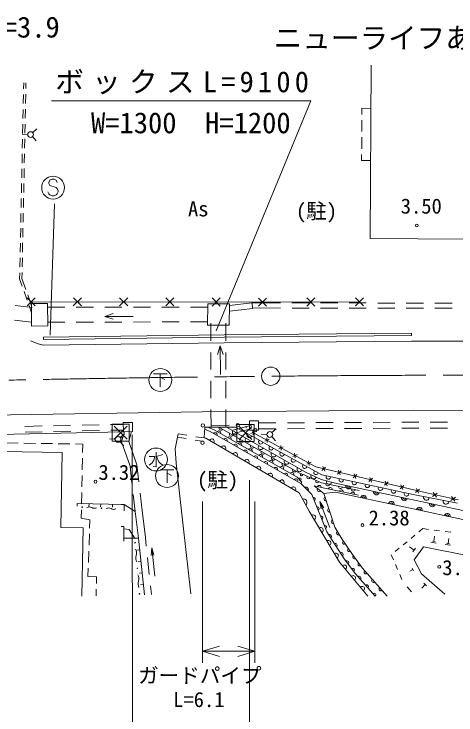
# Model space of a CAD drawing. Units: millimetres, scale not verified. Extents: x 40000 to 680000, y 20000 to 380000.
# Drawn here: x 143323 to 181985, y 262276 to 323581 of the extents above; entities that cross this region are included whole.
import ezdxf
from ezdxf.enums import TextEntityAlignment as Align

# ---------------------------------------------------------------- set-up
doc = ezdxf.new("R2010")
doc.units = ezdxf.units.MM
doc.header["$LTSCALE"] = 1000
doc.linetypes.add('CHAIN', pattern=[18.5, 12, -1.5, 3.5, -1.5])
for name, color, linetype, lineweight in [('M-BGD', 7, 'Continuous', 13), ('M-BGD-EXST', 7, 'Continuous', 13), ('M-BMK', 2, 'CHAIN', 13), ('M-BMK-OTRS', 5, 'Continuous', 13), ('M-BMK-ROW', 30, 'Continuous', 13), ('M-BMK-SRVR', 3, 'Continuous', 13), ('M-STR-HTXT', 7, 'Continuous', 13), ('M-STR-STRC', 7, 'Continuous', 13), ('M-STR-STRD', 7, 'Continuous', 13)]:
    doc.layers.add(name, color=color, linetype=linetype, lineweight=lineweight)
doc.styles.add('ＭＳ ゴシック', font='')
doc.styles.get('ＭＳ ゴシック').set_extended_font_data('MS Gothic')

msp = doc.modelspace()

# ---------------------------------------------------------------- linework, layer by layer
at = {"layer": 'M-BGD'}
for p, q in [((144158, 317043), (144169, 317564)), ((144369, 317568), (144358, 317062)), ((144131, 315744), (144148, 316543)), ((144348, 316562), (144331, 315762)), ((144104, 314444), (144121, 315244)), ((144321, 315262), (144304, 314462)), ((173760, 315334), (173757, 314799)), ((174548, 315329), (173760, 315334)), ((144077, 313144), (144094, 313944)), ((144294, 313962), (144278, 313162)), ((173753, 314299), (173746, 313299)), ((144958, 313208), (145330, 313542)), ((144023, 313081), (144523, 313054)), ((144267, 312663), (144251, 311863)), ((144939, 312855), (145273, 312484)), ((173743, 312799), (173736, 311799)), ((144050, 311844), (144067, 312644)), ((144023, 310545), (144040, 311345)), ((144240, 311363), (144224, 310563)), ((173732, 311299), (173728, 310764)), ((173728, 310764), (174516, 310758)), ((143996, 309245), (144013, 310045)), ((144213, 310063), (144197, 309263)), ((143969, 307945), (143986, 308745)), ((144186, 308763), (144170, 307964)), ((143942, 306646), (143959, 307445)), ((144159, 307464), (144143, 306664)), ((143915, 305346), (143932, 306146)), ((144132, 306164), (144116, 305364)), ((143888, 304046), (143905, 304846)), ((144105, 304864), (144089, 304064)), ((143862, 302746), (143878, 303546)), ((144079, 303565), (144062, 302765)), ((143835, 301447), (143851, 302246)), ((144052, 302265), (144035, 301465)), ((143813, 300426), (143824, 300947)), ((144038, 299787), (143813, 300426)), ((144025, 300965), (144014, 300458)), ((144014, 300458), (144353, 299495)), ((144469, 298561), (144204, 299316)), ((144465, 298062), (145173, 298768)), ((145172, 298061), (144466, 298769)), ((144519, 299024), (144857, 298061)), ((148511, 298057), (149219, 298763)), ((149218, 298056), (148512, 298764)), ((152558, 298052), (153266, 298758)), ((153265, 298051), (152559, 298759)), ((156604, 298047), (157312, 298753)), ((157311, 298046), (156605, 298754)), ((161358, 298041), (160651, 298749)), ((160651, 298042), (161359, 298748)), ((164697, 298037), (165405, 298743)), ((165404, 298036), (164698, 298744)), ((169648, 298043), (168940, 298749)), ((168941, 298042), (169647, 298750)), ((173892, 298049), (173184, 298755)), ((173185, 298048), (173891, 298756)), ((143428, 298102), (144898, 297926)), ((144860, 297451), (144635, 298089)), ((153766, 297944), (155266, 297947)), ((156266, 297949), (157766, 297951)), ((158766, 297953), (160266, 297956)), ((164122, 298308), (162172, 298087)), ((164796, 298321), (164122, 298308)), ((164122, 298308), (164220, 297816)), ((166639, 298318), (164796, 298321)), ((169139, 298315), (167639, 298317)), ((171639, 298311), (170139, 298313)), ((174139, 298308), (172639, 298310)), ((176639, 298304), (175139, 298306)), ((179139, 298301), (177639, 298303)), ((181639, 298298), (180139, 298300)), ((146265, 297931), (146266, 297931)), ((146266, 297931), (147766, 297934)), ((148766, 297936), (150266, 297938)), ((151256, 297131), (152006, 297382)), ((151266, 297940), (152766, 297943)), ((164220, 297816), (162167, 297583)), ((164800, 297871), (164211, 297860)), ((166641, 297868), (164800, 297871)), ((169141, 297865), (167641, 297867)), ((171641, 297861), (170141, 297863)), ((174141, 297858), (172641, 297860)), ((176641, 297854), (175141, 297856)), ((179141, 297851), (177641, 297853)), ((181641, 297848), (180141, 297850)), ((143357, 296801), (144823, 296625)), ((151256, 297131), (153756, 297135)), ((151256, 297131), (152006, 296882)), ((144823, 296625), (144863, 296625)), ((146270, 296631), (147769, 296634)), ((148769, 296636), (150269, 296638)), ((151269, 296640), (152769, 296643)), ((153769, 296644), (155269, 296647)), ((156269, 296649), (157769, 296651)), ((158769, 296653), (160269, 296656)), ((160553, 294990), (160553, 296550)), ((161853, 294990), (161853, 296550)), ((161364, 294562), (161122, 293809)), ((161364, 294562), (161393, 292062)), ((161364, 294562), (161622, 293814)), ((160553, 292490), (160553, 293990)), ((161853, 292490), (161853, 293990)), ((160554, 289990), (160554, 291490)), ((161854, 289990), (161854, 291490)), ((160555, 287430), (160554, 288990)), ((161855, 287431), (161854, 288990)), ((145777, 287551), (144278, 287520)), ((148277, 287602), (146777, 287571)), ((150776, 287653), (149277, 287622)), ((152877, 287695), (151776, 287673)), ((162142, 287617), (160590, 287604)), ((164100, 287636), (162450, 287174)), ((166234, 287826), (164709, 287820)), ((168734, 287838), (167234, 287831)), ((171234, 287849), (169734, 287842)), ((173734, 287860), (172234, 287853)), ((176234, 287871), (174734, 287864)), ((178734, 287882), (177234, 287875)), ((181234, 287893), (179734, 287887)), ((141771, 286796), (152890, 287046)), ((145789, 287051), (144289, 287020)), ((148288, 287102), (146788, 287071)), ((150788, 287153), (149288, 287122)), ((152887, 287195), (151787, 287173)), ((152728, 286164), (152975, 287048)), ((153356, 286183), (153602, 287060)), ((159995, 287281), (160487, 287065)), ((160248, 287446), (160787, 287235)), ((160487, 287065), (168426, 282516)), ((160787, 287235), (168104, 283071)), ((168302, 283419), (161231, 287443)), ((168880, 283478), (161910, 287440)), ((161910, 287440), (168880, 283478)), ((164104, 287325), (162453, 286863)), ((163333, 287109), (164479, 286475)), ((163694, 287392), (163612, 287415)), ((164417, 287079), (164030, 286888)), ((164247, 286770), (164200, 287198)), ((169733, 283965), (164223, 286984)), ((166236, 287306), (164713, 287300)), ((165887, 286972), (166259, 287306)), ((168736, 287318), (167236, 287311)), ((171236, 287329), (169736, 287322)), ((173736, 287340), (172236, 287333)), ((176236, 287351), (174736, 287344)), ((178736, 287362), (177236, 287355)), ((181236, 287373), (179736, 287367)), ((151679, 286414), (152178, 286387)), ((152613, 286541), (152985, 286875)), ((152732, 286631), (152776, 286486)), ((157687, 286853), (157411, 285544)), ((158379, 286443), (157625, 286559)), ((158433, 286738), (157687, 286853)), ((159923, 286205), (159169, 286321)), ((159969, 286502), (159223, 286616)), ((159826, 286848), (159826, 286840)), ((159969, 286502), (160099, 286477)), ((160099, 286477), (168253, 281692)), ((164413, 286513), (166304, 285425)), ((164479, 286475), (166304, 285425)), ((164952, 286845), (165451, 286818)), ((165641, 286409), (165255, 286218)), ((165471, 286099), (165425, 286527)), ((165868, 286619), (166202, 286248)), ((143696, 286051), (142696, 286065)), ((145196, 286029), (144196, 286043)), ((146695, 286007), (145695, 286021)), ((148195, 285985), (147195, 285999)), ((149345, 285968), (148695, 285978)), ((149328, 285227), (149345, 285968)), ((152594, 286189), (152929, 285817)), ((153469, 284032), (152728, 286164)), ((154058, 284168), (153356, 286183)), ((166865, 285738), (166479, 285547)), ((166696, 285428), (166649, 285856)), ((142287, 285317), (147535, 285219)), ((147414, 278687), (147535, 285219)), ((157411, 285544), (157500, 284306)), ((170261, 283267), (166304, 285425)), ((166304, 285425), (169976, 283423)), ((167920, 284757), (167873, 285185)), ((149296, 283727), (149318, 284727)), ((168090, 285067), (167704, 284876)), ((169145, 284086), (169098, 284515)), ((153642, 282554), (153469, 284032)), ((154234, 282657), (154058, 284168)), ((157902, 280614), (157500, 284306)), ((169314, 284396), (168928, 284205)), ((179302, 281727), (169733, 283965)), ((170578, 283949), (170256, 283662)), ((170498, 283605), (170336, 284005)), ((168302, 283419), (168699, 283273)), ((168699, 283273), (169490, 282888)), ((170196, 282869), (168880, 283478)), ((168880, 283478), (170196, 282869)), ((170261, 283267), (178236, 281546)), ((171945, 283629), (171623, 283342)), ((171865, 283285), (171703, 283686)), ((173312, 283309), (172990, 283022)), ((173232, 282966), (173070, 283366)), ((149263, 282228), (149285, 283228)), ((168104, 283071), (168501, 282640)), ((168426, 282516), (168501, 282640)), ((169490, 282888), (170212, 282583)), ((171571, 282528), (170196, 282869)), ((170196, 282869), (171571, 282528)), ((174679, 282989), (174357, 282702)), ((174598, 282646), (174437, 283046)), ((176046, 282670), (175724, 282383)), ((175965, 282326), (175804, 282726)), ((168426, 282516), (169365, 281560)), ((169585, 282303), (170423, 281659)), ((170489, 282123), (169585, 282303)), ((170212, 282583), (173530, 281900)), ((173450, 281508), (170489, 282123)), ((184808, 279692), (171571, 282528)), ((177413, 282350), (177091, 282063)), ((177332, 282006), (177171, 282406)), ((178780, 282030), (178458, 281743)), ((178699, 281686), (178538, 282087)), ((149230, 280728), (149252, 281728)), ((153932, 280083), (153759, 281561)), ((154527, 280154), (154351, 281664)), ((168253, 281692), (169136, 280105)), ((169365, 281560), (170677, 278299)), ((170423, 281659), (171452, 281767)), ((171387, 278692), (170423, 281659)), ((170423, 281659), (171387, 278692)), ((171452, 281767), (184690, 278901)), ((178236, 281546), (182122, 280794)), ((179302, 281727), (182176, 281090)), ((180347, 281677), (179923, 281395)), ((180285, 281330), (179986, 281743)), ((170065, 280948), (170957, 278664)), ((170422, 280390), (170065, 280948)), ((170065, 280948), (170180, 280295)), ((181946, 281316), (181522, 281034)), ((181883, 280968), (181585, 281381)), ((148857, 280775), (148851, 280525)), ((148857, 280775), (152958, 280670)), ((149203, 279487), (149219, 280228)), ((149883, 280749), (149876, 280499)), ((150908, 280723), (150901, 280473)), ((151933, 280696), (151926, 280447)), ((152958, 280670), (152708, 280671)), ((152958, 280670), (152956, 280127)), ((152958, 280670), (153932, 280083)), ((158796, 272884), (157902, 280614)), ((154215, 277732), (153932, 280083)), ((153932, 280083), (154215, 277732)), ((154811, 277799), (154527, 280154)), ((169136, 280105), (171782, 275632)), ((149966, 279329), (149203, 279487)), ((149940, 278612), (149966, 279329)), ((149363, 278650), (147414, 278687)), ((149363, 278650), (149252, 272668)), ((152937, 278772), (152687, 278771)), ((152940, 277734), (152937, 278772)), ((152937, 278772), (152940, 277734)), ((152964, 278547), (153394, 278493)), ((153394, 278493), (153853, 277759)), ((171995, 277673), (171387, 278692)), ((171387, 278692), (171995, 277673)), ((179089, 278577), (178743, 278290)), ((179089, 278577), (179578, 278512)), ((180067, 278448), (180556, 278383)), ((149885, 277113), (149922, 278113)), ((152940, 277734), (152939, 277484)), ((154215, 277732), (152940, 277734)), ((152940, 277734), (154215, 277732)), ((154215, 277732), (153966, 277705)), ((154740, 272792), (154215, 277732)), ((154215, 277732), (154740, 272792)), ((154891, 277043), (154811, 277799)), ((170677, 278299), (172216, 275927)), ((178397, 278004), (178052, 277717)), ((180043, 277458), (180113, 277915)), ((181045, 278318), (181535, 278253)), ((181292, 277266), (181362, 277724)), ((171995, 277673), (172873, 276395)), ((177706, 277430), (177361, 277143)), ((180254, 277308), (179797, 277379)), ((180157, 277440), (179929, 277476)), ((181503, 277116), (181045, 277187)), ((181407, 277248), (181177, 277284)), ((149831, 275614), (149867, 276614)), ((154322, 276721), (154073, 276695)), ((155308, 276232), (155365, 276893)), ((155644, 274409), (155365, 276893)), ((155365, 276893), (155567, 276261)), ((177015, 276856), (176669, 276569)), ((178329, 276694), (177923, 276982)), ((178444, 276857), (178214, 276532)), ((178335, 275837), (179140, 276974)), ((179140, 276974), (184718, 275868)), ((155156, 274557), (154997, 276049)), ((172216, 275927), (173192, 274625)), ((172873, 276395), (173776, 275140)), ((176324, 276282), (176508, 275853)), ((154430, 275710), (154181, 275684)), ((171782, 275632), (174275, 272666)), ((176693, 275424), (176877, 274995)), ((178983, 274632), (178335, 275837)), ((149787, 274398), (149813, 275115)), ((154537, 274699), (154288, 274673)), ((173776, 275140), (175971, 272655)), ((178219, 274997), (177957, 274857)), ((178162, 275102), (178275, 274893)), ((150539, 274372), (149787, 274398)), ((150528, 273784), (150539, 274372)), ((173192, 274625), (174920, 272662)), ((177061, 274566), (177246, 274137)), ((178983, 274632), (180997, 272845)), ((154645, 273688), (154396, 273662)), ((155342, 272806), (155261, 273563)), ((178086, 273047), (177711, 273486)), ((179291, 273691), (179011, 273375)), ((179164, 273803), (179417, 273579)), ((150507, 272696), (150518, 273284))]:
    msp.add_line(p, q, dxfattribs=at)
for points in [[(174574, 319096), (174468, 303962), (195266, 303816), (195372, 318951)], [(173538, 298402), (165051, 298390), (144819, 298415)], [(159969, 286502), (160001, 287447), (162677, 287438), (163333, 287109)]]:
    msp.add_lwpolyline(points, dxfattribs=at)
for points in [[(146264, 298267), (146272, 296296), (144865, 296290), (144857, 298261)], [(162173, 298221), (162156, 296355), (160259, 296373), (160276, 298238)], [(153700, 287062), (152890, 287046), (152874, 287850), (153684, 287866)], [(164708, 287995), (164714, 287186), (163931, 287180), (163925, 287989)]]:
    msp.add_lwpolyline(points, close=True, dxfattribs=at)
for centre, radius in [((144772, 313041), 250), ((178563, 305090), 125), ((159840, 287598), 150), ((162892, 287623), 150), ((164415, 287184), 150), ((165701, 286805), 250), ((152427, 286374), 250), ((159811, 286090), 150), ((150454, 282682), 125), ((149282, 280456), 25), ((150971, 280366), 25), ((173803, 278886), 125), ((153913, 277341), 25), ((180526, 275237), 125), ((154107, 275104), 25), ((154302, 272868), 25)]:
    msp.add_circle(centre, radius, dxfattribs=at)
for centre, radius, start, end in [((160918, 286794), 171, 337.15294, 143.22244), ((161231, 286951), 178, 339.27794, 141.44024), ((161433, 287360), 178, 159.47184, 321.24574), ((162639, 286991), 219, 142.29824, 338.45854), ((160633, 286219), 203, 316.05544, 163.13364), ((161800, 286289), 171, 337.15214, 143.22324), ((162146, 286430), 178, 339.27844, 141.43824), ((162351, 286838), 178, 159.47184, 321.24574), ((163268, 286316), 178, 159.47264, 321.24494), ((163771, 286347), 219, 142.29924, 338.45754), ((163915, 286743), 212, 140.53034, 341.51604), ((164904, 286157), 187, 130.20384, 349.96164), ((161652, 285621), 203, 316.05474, 163.13364), ((162682, 285783), 171, 337.15284, 143.22334), ((163060, 285910), 178, 339.27994, 141.43754), ((164186, 285793), 178, 159.47104, 321.24664), ((164903, 285704), 219, 142.29824, 338.45854), ((165816, 285632), 187, 130.20474, 349.96064), ((162671, 285023), 203, 316.05644, 163.13264), ((163564, 285278), 171, 337.15294, 143.22244), ((163975, 285389), 178, 339.27794, 141.44024), ((165104, 285271), 178, 159.47104, 321.24664), ((166035, 285060), 219, 142.29824, 338.45854), ((166772, 285107), 196, 135.23174, 347.57464), ((163691, 284425), 203, 316.05644, 163.13264), ((164446, 284772), 171, 337.15214, 143.22324), ((164889, 284869), 178, 339.27844, 141.43824), ((165804, 284349), 178, 339.27844, 141.43824), ((166022, 284749), 178, 159.47104, 321.24664), ((167167, 284416), 219, 142.29924, 338.45754), ((167762, 284568), 196, 135.23204, 347.57504), ((164710, 283826), 203, 316.05644, 163.13264), ((165328, 284267), 171, 337.15294, 143.22244), ((166210, 283762), 171, 337.15214, 143.22324), ((166719, 283828), 178, 339.27824, 141.43924), ((166939, 284227), 178, 159.47104, 321.24664), ((168298, 283773), 219, 142.29774, 338.45904), ((168751, 284028), 196, 135.23214, 347.57354), ((165729, 283228), 203, 316.05544, 163.13364), ((167093, 283256), 171, 337.15284, 143.22334), ((167633, 283308), 178, 339.27794, 141.44024), ((167857, 283705), 178, 159.47144, 321.24464), ((168480, 283291), 91.6, 120.19754, 19.43424), ((169535, 283166), 242, 153.26364, 337.11654), ((169740, 283489), 196, 135.23224, 347.57414), ((166748, 282630), 203, 316.05424, 163.13414), ((167975, 282751), 171, 337.15294, 143.22244), ((168334, 282885), 107, 288.76524, 156.48984), ((169093, 283078), 147, 152.73244, 335.39304), ((169844, 282719), 132, 149.14764, 344.96274), ((170820, 283096), 200, 153.51834, 2.12704), ((170880, 282686), 236, 162.77084, 349.37294), ((171960, 282850), 200, 153.51764, 2.12754), ((173099, 282604), 200, 153.51834, 2.12704), ((167767, 282032), 203, 316.05644, 163.13264), ((168831, 281974), 241, 336.73174, 112.24734), ((170021, 282004), 178, 151.58924, 313.25344), ((170036, 282209), 154, 350.07034, 167.31714), ((170773, 282511), 193, 181.26944, 335.47774), ((170979, 282002), 169, 354.74454, 161.80564), ((171880, 282284), 193, 181.26814, 335.47744), ((172585, 282311), 250, 167.90734, 347.90734), ((172585, 282311), 125, 167.90734, 347.90734), ((172986, 282056), 193, 181.26974, 335.47594), ((174238, 282358), 200, 153.51754, 2.12614), ((175378, 282112), 200, 153.51834, 2.12564), ((171965, 281797), 169, 354.74264, 161.80744), ((172952, 281592), 169, 354.74434, 161.80754), ((173895, 281238), 250, 347.78364, 167.78364), ((175029, 281787), 250, 167.90734, 347.90734), ((175029, 281787), 125, 167.90734, 347.90734), ((176517, 281867), 200, 153.51834, 2.12564), ((177656, 281621), 200, 153.51754, 2.12614), ((168643, 280870), 308, 309.98144, 108.17374), ((169533, 281153), 146, 290.54034, 113.28024), ((170607, 281172), 175, 116.24724, 279.75954), ((173895, 281238), 125, 347.78364, 167.78364), ((176338, 280709), 250, 347.78364, 167.78364), ((176338, 280709), 125, 347.78364, 167.78364), ((177474, 281264), 250, 167.90734, 347.90734), ((177474, 281264), 125, 167.90734, 347.90734), ((179398, 281319), 260, 171.94784, 347.53254), ((179918, 280740), 250, 167.90734, 347.90734), ((181115, 280976), 260, 171.94784, 347.53254), ((149893, 280001), 472, 60.32624, 113.57244), ((150360, 280821), 472, 240.32594, 293.57274), ((151581, 279911), 472, 60.32624, 113.57244), ((152048, 280731), 472, 240.32624, 293.57244), ((169860, 280338), 146, 290.54124, 113.27854), ((170929, 280183), 175, 116.24664, 279.76024), ((178782, 280180), 250, 347.78364, 167.78364), ((178782, 280180), 125, 347.78364, 167.78364), ((179918, 280740), 125, 167.90734, 347.90734), ((169493, 279561), 219, 292.40974, 128.81284), ((170188, 279523), 146, 290.54114, 113.27944), ((181225, 279651), 250, 347.78364, 167.78364), ((181225, 279651), 125, 347.78364, 167.78364), ((171250, 279194), 175, 116.24854, 279.75984), ((170155, 278443), 219, 292.40964, 128.81234), ((170516, 278708), 146, 290.54034, 113.28024), ((171739, 278211), 205, 136.47854, 285.17464), ((170927, 277899), 157, 305.62904, 120.34614), ((170817, 277325), 219, 292.40964, 128.81234), ((171441, 277109), 157, 305.62694, 120.34674), ((172199, 277343), 131, 115.95544, 313.00064), ((153227, 276436), 812, 344.75834, 25.17384), ((172637, 276704), 131, 115.95474, 313.00274), ((154794, 276009), 812, 164.75984, 205.17334), ((171478, 276207), 219, 292.40964, 128.81234), ((171954, 276318), 157, 305.62804, 120.34564), ((173083, 276070), 130, 117.08384, 314.40904), ((172208, 275191), 208, 298.41584, 141.68744), ((172471, 275610), 136, 301.07284, 132.61654), ((173534, 275442), 130, 117.08124, 314.41174), ((172959, 274959), 136, 301.07384, 132.61714), ((174118, 274778), 167, 137.16664, 305.73364), ((153421, 274200), 812, 344.75794, 25.17524), ((172994, 274255), 208, 298.41404, 141.68924), ((173507, 274242), 166, 316.85854, 125.83204), ((174776, 274033), 167, 137.16734, 305.73174), ((154988, 273773), 812, 164.75984, 205.17334), ((173781, 273319), 208, 298.41584, 141.68744), ((174162, 273498), 166, 316.85854, 125.83204), ((174817, 272754), 166, 325.94044, 125.83334), ((175435, 273287), 167, 137.16734, 305.73174)]:
    msp.add_arc(centre, radius, start, end, dxfattribs=at)
at = {"layer": 'M-BGD-EXST'}
for p, q in [((155520, 292125), (156720, 292125)), ((156120, 292125), (156120, 290975)), ((156120, 291825), (156520, 291625)), ((155745, 285270), (155745, 283970)), ((155145, 284870), (155645, 284870)), ((155545, 284570), (155395, 284320)), ((155645, 284870), (155545, 284570)), ((156345, 285070), (155795, 284870)), ((155795, 284870), (155995, 284420)), ((155395, 284320), (155145, 284120)), ((155745, 283970), (155495, 284020)), ((155995, 284420), (156145, 284270)), ((156145, 284270), (156345, 284120)), ((156108, 283730), (157308, 283730)), ((156708, 283730), (156708, 282580)), ((156708, 283430), (157108, 283230))]:
    msp.add_line(p, q, dxfattribs=at)
for centre in [(156120, 291575), (155745, 284620), (156708, 283180)]:
    msp.add_circle(centre, 1000, dxfattribs=at)
at = {"layer": 'M-BMK'}
for centre, radius, start, end in [((185680, -1810406), 2102403, 90.21308, 90.75813), ((185657, -1810239), 2102236, 89.66738, 90.21247), ((185735, -1812529), 2104527, 90.75888, 91.16725)]:
    msp.add_arc(centre, radius, start, end, dxfattribs=at)
at = {"layer": 'M-BMK-OTRS'}
for p, q in [((144754, 294997), (145427, 294729)), ((145427, 294729), (145907, 294622))]:
    msp.add_line(p, q, dxfattribs=at)
for points in [[(145907, 294622), (161707, 294831), (178106, 294967), (186900, 294978), (200099, 294923), (214113, 294772), (221017, 294663), (230748, 294468)], [(299912, 285866), (294518, 286377), (286710, 287434), (275909, 288987), (271039, 289479), (249452, 290026), (244437, 289839), (236960, 289042), (232645, 288549), (230822, 288425), (214243, 288709), (193815, 288919), (178236, 288926), (159773, 288790), (141132, 288507), (129966, 288211)]]:
    msp.add_lwpolyline(points, dxfattribs=at)
at = {"layer": 'M-BMK-ROW'}
for p, q in [((151895, 286223), (151895, 287723)), ((151895, 287723), (153395, 287723)), ((152083, 287535), (153208, 286410)), ((153208, 287535), (152083, 286410)), ((153395, 287723), (153395, 286223)), ((162817, 286189), (162817, 287689)), ((162817, 287689), (164317, 287689)), ((164317, 287689), (164317, 286189)), ((163005, 287501), (164130, 286376)), ((164130, 287501), (163005, 286376)), ((153395, 286223), (151895, 286223)), ((164317, 286189), (162817, 286189))]:
    msp.add_line(p, q, dxfattribs=at)
at = {"layer": 'M-BMK-SRVR'}
msp.add_circle((165779, 291903), 800, dxfattribs=at)
at = {"layer": 'M-STR-HTXT'}
for p, q in [((146597, 315997), (169289, 315997)), ((161000, 295868), (169289, 315997)), ((153662, 286771), (153687, 258080)), ((163926, 282805), (163926, 257806)), ((159799, 280939), (159799, 266850)), ((164392, 280939), (164392, 266850)), ((159799, 267850), (161299, 268300)), ((164392, 267850), (162892, 268300)), ((159799, 267850), (164392, 267850)), ((159799, 267850), (161299, 267400)), ((164392, 267850), (162892, 267400))]:
    msp.add_line(p, q, dxfattribs=at)
at = {"layer": 'M-STR-STRC'}
for p, q in [((146470, 309036), (146379, 308854)), ((146652, 309127), (146470, 309036)), ((146834, 309127), (146652, 309127)), ((147016, 309036), (146834, 309127)), ((147107, 308854), (147016, 309036)), ((146379, 308854), (146379, 308763)), ((146379, 308763), (146470, 308581)), ((146470, 308581), (147016, 308399)), ((147016, 308399), (147107, 308308)), ((146379, 307854), (146288, 308036)), ((146470, 307763), (146379, 307854)), ((146652, 307672), (146470, 307763)), ((147016, 307763), (146834, 307672)), ((147107, 307854), (147016, 307763)), ((147107, 308308), (147198, 308127)), ((147198, 308036), (147107, 307854)), ((147198, 308127), (147198, 308036)), ((146834, 307672), (146652, 307672)), ((146475, 295507), (146855, 306993))]:
    msp.add_line(p, q, dxfattribs=at)
msp.add_circle((146743, 308399), 1000, dxfattribs=at)
at = {"layer": 'M-STR-STRD'}
for p, q in [((178103, 295667), (178104, 295467)), ((145897, 295122), (145894, 295322))]:
    msp.add_line(p, q, dxfattribs=at)
for points in [[(145894, 295322), (161699, 295531), (178103, 295667)], [(145897, 295122), (161701, 295331), (178104, 295467)]]:
    msp.add_lwpolyline(points, dxfattribs=at)

# ---------------------------------------------------------------- texts
at = {"layer": 'M-BGD', "style": 'ＭＳ ゴシック'}
for s, height, p in [('ニューライフあじす老人保健施設', 1833, (184795, 321484)), ('(駐)', 1320, (169782, 306351)), ('(駐)', 1320, (161133, 282827))]:
    msp.add_text(s, height=height, dxfattribs=at).set_placement(p, align=Align.MIDDLE_CENTER)
for s, p in [('As', (158542, 305486)), ('3.50', (177153, 305728)), ('3.32', (150705, 282443)), ('2.38', (174340, 278458)), ('3.58', (180788, 274108))]:
    msp.add_text(s, height=1320, dxfattribs=at).set_placement(p, align=Align.BOTTOM_LEFT)
at = {"layer": 'M-STR-HTXT', "style": 'ＭＳ ゴシック'}
msp.add_text('ガードパイプ  L=3.9', height=1833, rotation=0.151, dxfattribs=at).set_placement((135464, 320946), align=Align.BOTTOM_CENTER)
msp.add_text('W=1300\u3000H=1200', height=1833, dxfattribs=at).set_placement((158791, 314068), align=Align.MIDDLE_CENTER)
for s, p in [('ガードパイプ', (159576, 264678)), ('L=6.1', (159492, 262571))]:
    msp.add_text(s, height=1320, dxfattribs=at).set_placement(p, align=Align.BOTTOM_CENTER)
at = {"layer": 'M-STR-HTXT', "insert": (158210, 317564), "char_height": 1833, "attachment_point": 5, "style": 'ＭＳ ゴシック'}
msp.add_mtext('\\T1.29;ボックスL=9100', dxfattribs=at)

doc.saveas('drawing.dxf')
